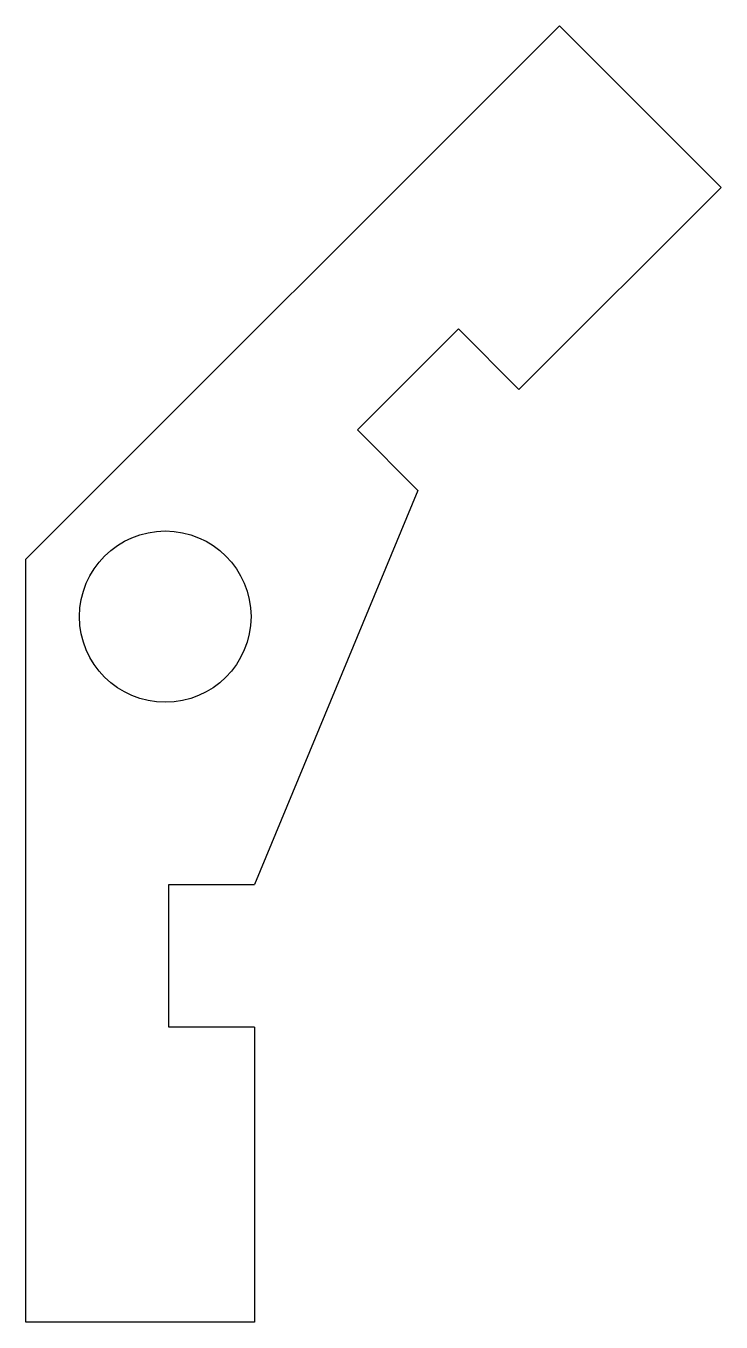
# Model space of a CAD drawing. Extents: x -10.51 to -8.08, y 1.7 to 6.24.
import ezdxf

# ---------------------------------------------------------------- set-up
doc = ezdxf.new("R2010")
doc.units = 0
doc.layers.add('VISIBLE', color=7, linetype='CONTINUOUS')

msp = doc.modelspace()

# ---------------------------------------------------------------- linework, layer by layer
at = {"layer": 'VISIBLE'}
for p, q in [((-8.6431, 6.239), (-10.5101, 4.372)), ((-8.0775, 5.6733), (-8.6431, 6.239)), ((-8.7846, 4.9662), (-8.0775, 5.6733)), ((-9.3502, 4.8248), (-8.9967, 5.1783)), ((-8.7846, 4.9662), (-8.9967, 5.1783)), ((-9.1381, 4.6126), (-9.3502, 4.8248)), ((-9.1381, 4.6126), (-9.7101, 3.2321)), ((-10.5101, 1.6999), (-10.5101, 4.372)), ((-10.0101, 2.7321), (-10.0101, 3.2321)), ((-10.0101, 3.2321), (-9.7101, 3.2321)), ((-9.7101, 2.7321), (-10.0101, 2.7321)), ((-9.7101, 2.7321), (-9.7101, 1.6999)), ((-9.7101, 1.6999), (-10.5101, 1.6999))]:
    msp.add_line(p, q, dxfattribs=at)
msp.add_circle((-10.0225, 4.1703), 0.3, dxfattribs=at)

doc.saveas('drawing.dxf')
